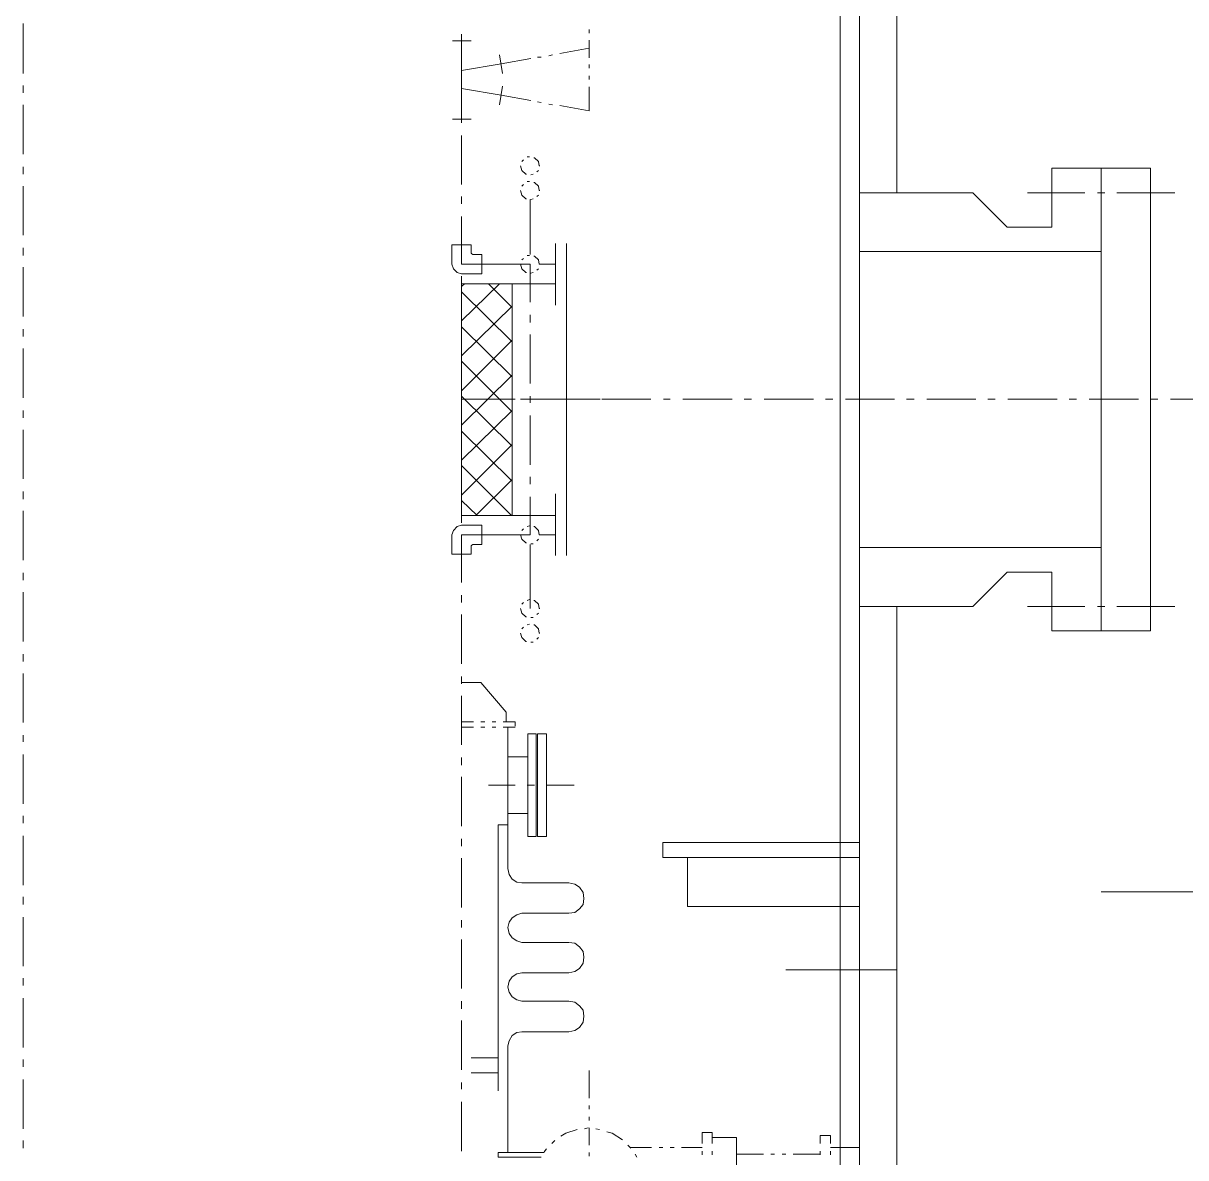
# Model space of a CAD drawing. Header units: millimetres. Extents: x 0 to 588, y 0 to 874.
# Drawn here: x 266.66 to 299.67, y 363.35 to 395.57 of the extents above; entities that cross this region are included whole.
import ezdxf

# ---------------------------------------------------------------- set-up
doc = ezdxf.new("R2010")
doc.units = ezdxf.units.MM
doc.layers.get('0').update_dxf_attribs({"lineweight": 18})

msp = doc.modelspace()

# ---------------------------------------------------------------- linework, layer by layer
at = {"color": 0, "lineweight": 0}
for points in [[(289.856, 96.16), (289.856, 761.323)], [(290.407, 474.536), (290.407, 329.544)], [(291.465, 473.625), (291.465, 390.758)], [(266.658, 395.563), (266.658, 394.144)], [(279.104, 395.055), (279.104, 395.266)], [(282.723, 395.393), (282.723, 395.288)], [(279.379, 395.076), (278.85, 395.076)], [(279.104, 393.975), (279.104, 395.076)], [(281.898, 394.716), (282.723, 394.864)], [(282.723, 395.097), (282.723, 394.589)], [(279.104, 393.298), (279.104, 394.695)], [(280.268, 394.144), (280.183, 394.674)], [(280.226, 394.42), (281.072, 394.568)], [(281.263, 394.61), (281.368, 394.61)], [(281.58, 394.652), (281.686, 394.674)], [(279.104, 394.229), (280.226, 394.42)], [(282.723, 394.399), (282.723, 394.293)], [(266.658, 393.806), (266.658, 393.594)], [(279.104, 393.975), (279.104, 392.853)], [(282.723, 394.081), (282.723, 393.975)], [(279.104, 393.721), (280.226, 393.531)], [(280.268, 393.785), (280.183, 393.255)], [(281.072, 393.382), (280.226, 393.531)], [(282.723, 393.764), (282.723, 393.086)], [(266.658, 393.255), (266.658, 391.858)], [(281.368, 393.319), (281.263, 393.34)], [(281.686, 393.255), (281.58, 393.277)], [(282.723, 393.086), (281.898, 393.234)], [(279.379, 392.853), (278.85, 392.853)], [(279.104, 392.748), (279.104, 392.959)], [(279.104, 390.991), (279.104, 392.388)], [(266.658, 391.499), (266.658, 391.287)], [(280.776, 391.52), (280.818, 391.393), (280.924, 391.287), (280.945, 391.287)], [(280.861, 391.689), (280.818, 391.647)], [(281.03, 391.774), (280.966, 391.774)], [(281.305, 391.52), (281.284, 391.647), (281.178, 391.753), (281.157, 391.753)], [(281.305, 391.52), (281.326, 391.52)], [(281.072, 391.266), (281.136, 391.287)], [(281.241, 391.351), (281.284, 391.393)], [(293.624, 390.758), (294.598, 389.784), (295.868, 389.784), (295.868, 391.456)], [(298.662, 391.456), (295.868, 391.456)], [(297.265, 391.456), (297.265, 384.895)], [(298.662, 391.456), (298.662, 384.895)], [(266.658, 390.948), (266.658, 389.551)], [(280.861, 390.991), (280.818, 390.948)], [(281.03, 391.075), (280.966, 391.075)], [(281.305, 390.821), (281.284, 390.948), (281.178, 391.054), (281.157, 391.054)], [(279.104, 390.44), (279.104, 390.652)], [(280.776, 390.821), (280.818, 390.694), (280.924, 390.589), (280.945, 390.589)], [(281.051, 390.567), (281.051, 389.001)], [(281.072, 390.567), (281.136, 390.589)], [(281.241, 390.652), (281.284, 390.694)], [(281.305, 390.821), (281.326, 390.821)], [(293.624, 390.758), (290.407, 390.758)], [(296.799, 390.758), (295.169, 390.758)], [(297.37, 390.758), (297.159, 390.758)], [(299.36, 390.758), (297.709, 390.758)], [(279.104, 388.726), (279.104, 390.08)], [(266.658, 389.192), (266.658, 388.98)], [(279.379, 389.276), (278.829, 389.276)], [(278.829, 389.276), (278.829, 388.726)], [(279.379, 389.276), (279.379, 389.043)], [(281.771, 389.318), (281.771, 387.562)], [(282.088, 389.318), (282.088, 380.45)], [(279.675, 389.001), (279.675, 388.451), (279.104, 388.451)], [(279.379, 389.043), (279.4, 389.022), (279.421, 389.001)], [(279.675, 389.001), (279.421, 389.001)], [(280.861, 388.895), (280.818, 388.853)], [(281.03, 388.98), (280.966, 388.98)], [(281.305, 388.726), (281.284, 388.853), (281.178, 388.959), (281.157, 388.959)], [(297.265, 389.086), (290.407, 389.086)], [(266.658, 388.641), (266.658, 387.244)], [(278.829, 388.726), (278.871, 388.599), (278.977, 388.493), (279.104, 388.451)], [(281.051, 388.726), (279.104, 388.726)], [(280.776, 388.726), (280.818, 388.599), (280.924, 388.493), (280.945, 388.493)], [(281.051, 388.726), (281.051, 387.646)], [(281.241, 388.557), (281.284, 388.599)], [(281.305, 388.726), (281.326, 388.726)], [(281.305, 388.726), (281.771, 388.726)], [(279.104, 388.387), (279.104, 381.381)], [(281.072, 388.472), (281.136, 388.493)], [(279.104, 387.117), (280.183, 388.175)], [(279.104, 388.091), (279.188, 388.175)], [(281.771, 388.175), (279.104, 388.175)], [(280.543, 386.524), (279.104, 387.943)], [(280.543, 387.498), (279.866, 388.175)], [(280.543, 381.593), (280.543, 388.175)], [(279.104, 386.122), (280.543, 387.541)], [(281.051, 387.286), (281.051, 387.075)], [(266.658, 386.884), (266.658, 386.673)], [(280.543, 385.53), (279.104, 386.948)], [(279.104, 385.127), (280.543, 386.567)], [(281.051, 386.736), (281.051, 385.339)], [(266.658, 386.334), (266.658, 384.937)], [(280.543, 384.535), (279.104, 385.974)], [(279.104, 384.154), (280.543, 385.572)], [(280.543, 383.561), (279.104, 384.979)], [(279.866, 384.895), (279.104, 384.895)], [(280.628, 384.895), (279.104, 384.895)], [(280.437, 384.895), (280.226, 384.895)], [(282.173, 384.895), (280.776, 384.895)], [(281.178, 384.895), (280.966, 384.895)], [(281.051, 384.979), (281.051, 384.789)], [(283.041, 384.895), (281.517, 384.895)], [(282.744, 384.895), (282.533, 384.895)], [(284.48, 384.895), (283.083, 384.895)], [(285.03, 384.895), (284.84, 384.895)], [(286.787, 384.895), (285.39, 384.895)], [(287.337, 384.895), (287.126, 384.895)], [(289.094, 384.895), (287.697, 384.895)], [(289.645, 384.895), (289.433, 384.895)], [(291.401, 384.895), (290.005, 384.895)], [(291.952, 384.895), (291.74, 384.895)], [(293.709, 384.895), (292.312, 384.895)], [(294.259, 384.895), (294.047, 384.895)], [(296.016, 384.895), (294.619, 384.895)], [(296.566, 384.895), (296.354, 384.895)], [(298.323, 384.895), (296.926, 384.895)], [(297.265, 378.312), (297.265, 384.895)], [(298.873, 384.895), (298.662, 384.895)], [(298.662, 378.312), (298.662, 384.895)], [(299.974, 384.895), (299.233, 384.895)], [(266.658, 384.577), (266.658, 384.365)], [(279.104, 383.159), (280.543, 384.577)], [(281.051, 384.429), (281.051, 383.032)], [(266.658, 384.027), (266.658, 382.63)], [(280.543, 382.566), (279.104, 383.985)], [(279.104, 382.164), (280.543, 383.603)], [(280.522, 381.593), (279.104, 383.011)], [(279.506, 381.593), (280.543, 382.609)], [(281.051, 382.693), (281.051, 382.482)], [(266.658, 382.27), (266.658, 382.058)], [(281.051, 382.122), (281.051, 381.042), (279.104, 381.042)], [(279.548, 381.593), (279.104, 382.016)], [(281.771, 380.45), (281.771, 382.207)], [(266.658, 381.72), (266.658, 380.323)], [(279.104, 381.593), (281.771, 381.593)], [(280.501, 381.593), (280.543, 381.614)], [(279.104, 381.317), (278.977, 381.275), (278.871, 381.169), (278.829, 381.042)], [(279.675, 380.767), (279.675, 381.317), (279.104, 381.317)], [(281.03, 381.296), (280.966, 381.275)], [(281.305, 381.042), (281.284, 381.169), (281.178, 381.275), (281.157, 381.275)], [(278.829, 380.492), (278.829, 381.042)], [(279.104, 379.688), (279.104, 381.042)], [(280.776, 381.042), (280.818, 380.915), (280.924, 380.81), (280.945, 380.81)], [(280.861, 381.212), (280.818, 381.169)], [(281.305, 381.042), (281.326, 381.042)], [(281.305, 381.042), (281.771, 381.042)], [(279.421, 380.767), (279.4, 380.746), (279.379, 380.725)], [(279.379, 380.492), (279.379, 380.725)], [(279.675, 380.767), (279.421, 380.767)], [(281.051, 378.947), (281.051, 380.767)], [(281.072, 380.788), (281.136, 380.788)], [(281.241, 380.873), (281.284, 380.915)], [(297.265, 380.683), (290.407, 380.683)], [(279.379, 380.492), (278.829, 380.492)], [(266.658, 379.963), (266.658, 379.751)], [(293.624, 379.01), (294.598, 379.984), (295.868, 379.984), (295.868, 378.312)], [(266.658, 379.413), (266.658, 378.015)], [(279.104, 379.116), (279.104, 379.328)], [(280.861, 379.116), (280.818, 379.074)], [(281.03, 379.201), (280.966, 379.18)], [(281.305, 378.947), (281.284, 379.074), (281.178, 379.18), (281.157, 379.18)], [(293.624, 379.01), (290.407, 379.01)], [(291.465, 379.01), (291.465, 330.666)], [(296.799, 379.01), (295.169, 379.01)], [(297.37, 379.01), (297.159, 379.01)], [(299.36, 379.01), (297.709, 379.01)], [(279.104, 377.38), (279.104, 378.777)], [(280.776, 378.947), (280.818, 378.82), (280.924, 378.714), (280.945, 378.714)], [(281.072, 378.693), (281.136, 378.693)], [(281.241, 378.777), (281.284, 378.82)], [(281.305, 378.947), (281.326, 378.947)], [(280.861, 378.418), (280.818, 378.375)], [(281.03, 378.502), (280.966, 378.481)], [(281.305, 378.248), (281.284, 378.375), (281.178, 378.481), (281.157, 378.481)], [(298.662, 378.312), (295.868, 378.312)], [(280.776, 378.248), (280.818, 378.121), (280.924, 378.015), (280.945, 378.015)], [(281.072, 377.994), (281.136, 377.994)], [(281.241, 378.079), (281.284, 378.121)], [(281.305, 378.248), (281.326, 378.248)], [(266.658, 377.656), (266.658, 377.444)], [(266.658, 377.105), (266.658, 375.708)], [(279.104, 376.809), (279.104, 377.021)], [(279.654, 376.851), (279.104, 376.851)], [(279.654, 376.851), (280.374, 376.005), (280.374, 375.729)], [(279.104, 375.073), (279.104, 376.47)], [(279.442, 375.729), (279.104, 375.729)], [(279.76, 375.729), (279.654, 375.729)], [(280.077, 375.729), (279.971, 375.729)], [(280.628, 375.729), (280.289, 375.729)], [(280.628, 375.729), (280.628, 375.603)], [(266.658, 375.349), (266.658, 375.158)], [(279.442, 375.581), (279.104, 375.581)], [(279.76, 375.581), (279.654, 375.581)], [(280.077, 375.581), (279.971, 375.581)], [(280.628, 375.581), (280.289, 375.581)], [(280.416, 371.56), (280.416, 375.581)], [(266.658, 374.798), (266.658, 373.401)], [(279.104, 374.502), (279.104, 374.714)], [(280.416, 374.735), (280.988, 374.735)], [(279.104, 372.766), (279.104, 374.163)], [(279.866, 373.93), (280.628, 373.93)], [(280.966, 373.93), (281.178, 373.93)], [(281.538, 373.93), (282.3, 373.93)], [(266.658, 373.062), (266.658, 372.851)], [(280.416, 373.126), (280.988, 373.126)], [(280.141, 365.252), (280.141, 372.808), (280.416, 372.808)], [(266.658, 372.491), (266.658, 371.094)], [(279.104, 372.195), (279.104, 372.406)], [(290.407, 372.3), (284.819, 372.3)], [(284.819, 372.3), (284.819, 371.877)], [(279.104, 370.459), (279.104, 371.856)], [(290.407, 371.877), (284.819, 371.877)], [(285.517, 370.48), (285.517, 371.877)], [(280.416, 371.56), (280.458, 371.39), (280.543, 371.263), (280.67, 371.179), (280.818, 371.158)], [(280.818, 370.29), (282.152, 370.29), (282.321, 370.311), (282.448, 370.417), (282.554, 370.544), (282.575, 370.713), (282.554, 370.882), (282.448, 371.031), (282.321, 371.115), (282.152, 371.158), (280.818, 371.158)], [(266.658, 370.755), (266.658, 370.544)], [(297.265, 370.904), (329.163, 370.904)], [(290.407, 370.48), (285.517, 370.48)], [(266.658, 370.184), (266.658, 368.787)], [(279.104, 369.887), (279.104, 370.099)], [(280.818, 370.29), (280.67, 370.247), (280.543, 370.163), (280.458, 370.036), (280.416, 369.887)], [(280.416, 369.887), (280.458, 369.718), (280.543, 369.591), (280.67, 369.507), (280.818, 369.464)], [(279.104, 368.152), (279.104, 369.549)], [(280.818, 368.596), (282.152, 368.596), (282.321, 368.639), (282.448, 368.723), (282.554, 368.872), (282.575, 369.041), (282.554, 369.21), (282.448, 369.337), (282.321, 369.443), (282.152, 369.464), (280.818, 369.464)], [(266.658, 368.448), (266.658, 368.236)], [(280.818, 368.596), (280.67, 368.575), (280.543, 368.49), (280.458, 368.363), (280.416, 368.194)], [(291.465, 368.681), (288.311, 368.681)], [(280.416, 368.194), (280.458, 368.046), (280.543, 367.919), (280.67, 367.834), (280.818, 367.792)], [(266.658, 367.877), (266.658, 366.48)], [(279.104, 367.58), (279.104, 367.792)], [(280.818, 366.924), (282.152, 366.924), (282.321, 366.966), (282.448, 367.051), (282.554, 367.199), (282.575, 367.369), (282.554, 367.538), (282.448, 367.665), (282.321, 367.771), (282.152, 367.792), (280.818, 367.792)], [(279.104, 365.845), (279.104, 367.242)], [(280.818, 366.924), (280.67, 366.903), (280.543, 366.818), (280.458, 366.67), (280.416, 366.522)], [(280.416, 366.522), (280.416, 363.495)], [(266.658, 366.141), (266.658, 365.929)], [(279.379, 366.183), (280.141, 366.183)], [(280.141, 365.76), (279.379, 365.76)], [(282.723, 365.04), (282.723, 365.824)], [(266.658, 365.57), (266.658, 364.173)], [(279.104, 365.294), (279.104, 365.485)], [(279.104, 363.538), (279.104, 364.935)], [(282.723, 364.723), (282.723, 364.829)], [(282.723, 364.405), (282.723, 364.511)], [(282.385, 364.151), (282.067, 364.046), (281.919, 363.961)], [(282.702, 364.194), (282.596, 364.173)], [(282.723, 363.707), (282.723, 364.194)], [(283.019, 364.151), (282.914, 364.173)], [(266.658, 363.834), (266.658, 363.622)], [(281.75, 363.834), (281.665, 363.749)], [(283.676, 363.855), (283.379, 364.046), (283.231, 364.088)], [(285.94, 364.067), (285.94, 363.749)], [(285.94, 364.067), (286.216, 364.067), (286.216, 363.749)], [(286.216, 363.918), (286.914, 363.918), (286.914, 363.093)], [(289.285, 363.982), (289.581, 363.982), (289.581, 363.749)], [(289.285, 363.982), (289.285, 363.749)], [(280.141, 363.495), (280.141, 363.368), (281.368, 363.368)], [(281.453, 363.495), (280.141, 363.495)], [(281.517, 363.601), (281.453, 363.516)], [(282.723, 363.389), (282.723, 363.495)], [(283.909, 363.622), (283.824, 363.707)], [(284.501, 363.643), (283.909, 363.643)], [(284.078, 363.368), (284.036, 363.453)], [(284.819, 363.643), (284.713, 363.643)], [(285.136, 363.643), (285.03, 363.643)], [(285.94, 363.643), (285.348, 363.643)], [(285.94, 363.538), (285.94, 363.432)], [(286.216, 363.538), (286.216, 363.432)], [(286.914, 363.453), (287.676, 363.453)], [(287.888, 363.453), (287.994, 363.453)], [(288.205, 363.453), (288.311, 363.453)], [(288.523, 363.453), (289.285, 363.453)], [(289.285, 363.538), (289.285, 363.432)], [(289.581, 363.643), (290.407, 363.643)], [(289.581, 363.538), (289.581, 363.432)]]:
    msp.add_lwpolyline(points, dxfattribs=at)
for points in [[(280.988, 372.47), (281.22, 372.47), (281.22, 375.391), (280.988, 375.391)], [(281.263, 372.47), (281.517, 372.47), (281.517, 375.391), (281.263, 375.391)]]:
    msp.add_lwpolyline(points, close=True, dxfattribs=at)

doc.saveas('drawing.dxf')
